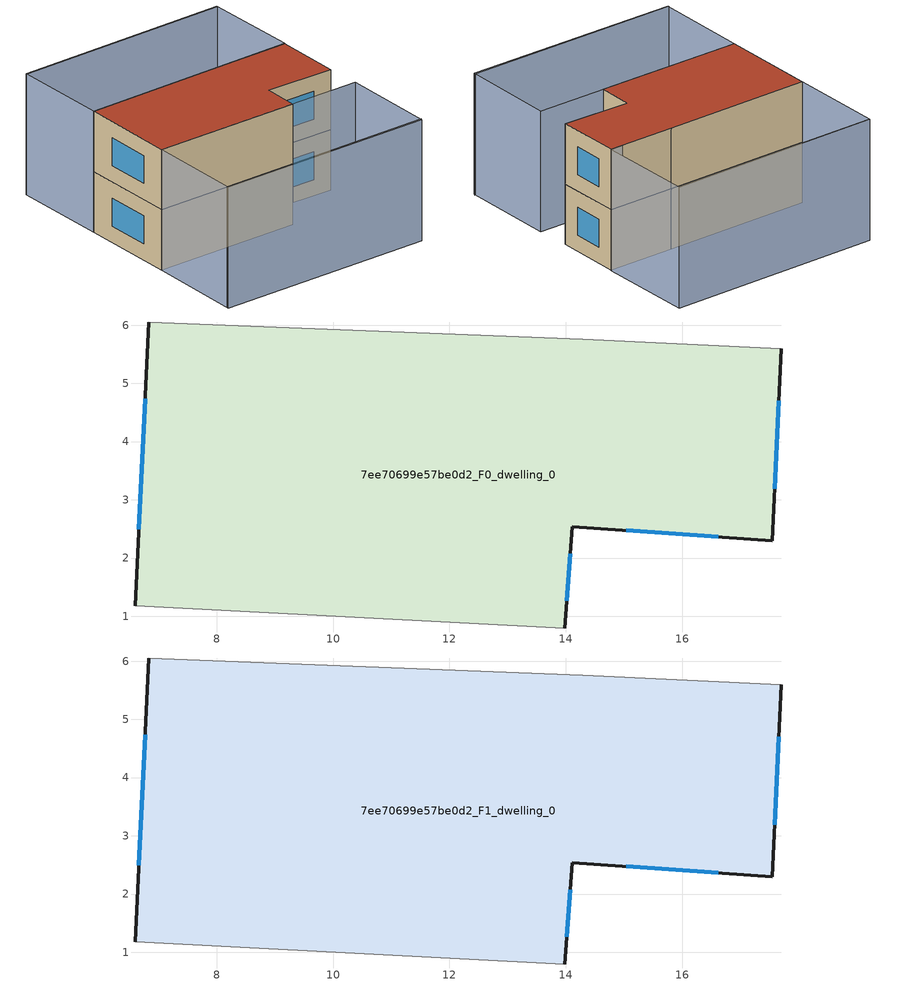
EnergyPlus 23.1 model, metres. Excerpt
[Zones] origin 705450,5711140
7ee70699e57be0d2_F0_dwelling_0
 floor ground (EU_floor_Construction): 17.7,5.59 17.54,2.3 14.11,2.54 13.98,0.8 6.6,1.18 6.83,6.05 14.29,5.75 z0
 wall outside (EU_wall_Construction): 6.83,6.05 6.6,1.18 / 13.98,0.8 14.11,2.54 17.54,2.3 17.7,5.59 z0:3
 wall adiabatic (EU_wall_Construction): 6.6,1.18 13.98,0.8 / 17.7,5.59 14.29,5.75 6.83,6.05 z0:3
 window (EU_Window_Construction): 6.77,4.74 6.66,2.49 / 17.58,3.19 17.66,4.7 / 15.03,2.48 16.62,2.36 / 14.02,1.27 14.07,2.07 z0.81:2.19
7ee70699e57be0d2_F1_dwelling_0
 floor to 7ee70699e57be0d2_F0_dwelling_0 (EU_floor_Construction): 17.7,5.59 17.54,2.3 14.11,2.54 13.98,0.8 6.6,1.18 6.83,6.05 14.29,5.75 z3
 wall outside (EU_wall_Construction): 6.83,6.05 6.6,1.18 / 13.98,0.8 14.11,2.54 17.54,2.3 17.7,5.59 z3:6
 wall adiabatic (EU_wall_Construction): 6.6,1.18 13.98,0.8 / 17.7,5.59 14.29,5.75 6.83,6.05 z3:6
 window (EU_Window_Construction): 6.77,4.74 6.66,2.49 / 17.58,3.19 17.66,4.7 / 15.03,2.48 16.62,2.36 / 14.02,1.27 14.07,2.07 z3.81:5.19
 roof outside (EU_roof_Construction): 17.54,2.3 17.7,5.59 14.29,5.75 6.83,6.05 6.6,1.18 13.98,0.8 14.11,2.54 z6
shading: 6.33,-3.56 17.32,-4.09 / 17.89,10.37 7.13,10.83 / 6.58,1.18 17.54,0.61 / 17.54,0.61 17.3,-4.17 / 17.3,-4.17 6.34,-3.61 / 6.34,-3.61 6.58,1.18 / 17.71,5.62 6.84,6.05 / 6.84,6.05 7.03,10.88 / 7.03,10.88 17.91,10.44 / 17.91,10.44 17.71,5.62 z0:6
[Building]
EU S2 Campaign: North Axis=0; Terrain=City; Solar Distribution=FullExterior
[Site:Location]
London: Latitude=51.5; Longitude=-0.5; Time Zone=0; Elevation=25
[SizingPeriod:WeatherFileDays]
AnnualSizingPeriod: Begin Month=1; Begin Day of Month=1; End Month=12; End Day of Month=31; Day of Week for Start Day=Monday; Use Weather File Daylight Saving Period=No; Use Weather File Rain and Snow Indicators=No
[MATERIAL]
EU_InternalMass_Material: Roughness=MediumRough; Thickness=0.1; Conductivity=1; Density=1800; Specific Heat=900; Thermal Absorptance=0.9; Solar Absorptance=0.7; Visible Absorptance=0.7
[MATERIAL:NOMASS] Roughness=MediumRough; Thermal Absorptance=0.9; Solar Absorptance=0.7; Visible Absorptance=0.7
Name | Thermal Resistance
EU_wall_NoMass | 0.555556
EU_roof_NoMass | 0.510204
EU_floor_NoMass | 1.68919
[WINDOWMATERIAL:SIMPLEGLAZINGSYSTEM]
EU_Window_SimpleGlazing: UFactor=3.96; Solar Heat Gain Coefficient=0.85; Visible Transmittance=0.85
[CONSTRUCTION]
EU_wall_Construction: EU_wall_NoMass
EU_roof_Construction: EU_roof_NoMass
EU_floor_Construction: EU_floor_NoMass
EU_Window_Construction: EU_Window_SimpleGlazing
EU_InternalMass_Construction: EU_InternalMass_Material
[ZONE] Type=1; Multiplier=1; Ceiling Height=autocalculate; Volume=143.298; Floor Area=autocalculate; Part of Total Floor Area=Yes
7ee70699e57be0d2_F0_dwelling_0; 7ee70699e57be0d2_F1_dwelling_0
[INTERNALMASS] Construction=EU_InternalMass_Construction; Surface Area=47.766
Name | Zone or ZoneList
7ee70699e57be0d2_F0_dwelling_0_EU_InternalMass | 7ee70699e57be0d2_F0_dwelling_0
7ee70699e57be0d2_F1_dwelling_0_EU_InternalMass | 7ee70699e57be0d2_F1_dwelling_0
[OTHEREQUIPMENT] Fuel Type=Electricity; Design Level Calculation Method=Watts/Area; Power per Zone Floor Area=1; Fraction Latent=0; Fraction Radiant=0; Fraction Lost=0; Carbon Dioxide Generation Rate=0; EndUse Subcategory=EU_Step8_InternalGains
Name | Zone or ZoneList or Space or SpaceList | Schedule
EU_Step8_InternalGain_7ee70699e57be0d2_F0_dwelling_0_f000 | 7ee70699e57be0d2_F0_dwelling_0 | EU_Step8_GainSchedule_7ee70699e57be0d2_F0_dwelling_0_f000
EU_Step8_InternalGain_7ee70699e57be0d2_F1_dwelling_0_f000 | 7ee70699e57be0d2_F1_dwelling_0 | EU_Step8_GainSchedule_7ee70699e57be0d2_F1_dwelling_0_f000
[ZONEVENTILATION:DESIGNFLOWRATE] Schedule=EU_AlwaysOn; Design Flow Rate Calculation Method=AirChanges/Hour; Air Changes per Hour=0.48; Ventilation Type=Natural; Fan Pressure Rise=0; Fan Total Efficiency=1; Constant Term Coefficient=1; Temperature Term Coefficient=0; Velocity Term Coefficient=0; Velocity Squared Term Coefficient=0; Minimum Indoor Temperature=-100; Maximum Indoor Temperature=100; Delta Temperature=-100; Minimum Outdoor Temperature=-100; Maximum Outdoor Temperature=100; Maximum Wind Speed=40
Name | Zone or ZoneList or Space or SpaceList
EU_ConstantAir_7ee70699e57be0d2_F0_dwelling_0 | 7ee70699e57be0d2_F0_dwelling_0
EU_ConstantAir_7ee70699e57be0d2_F1_dwelling_0 | 7ee70699e57be0d2_F1_dwelling_0
[HVACTEMPLATE:THERMOSTAT] Constant Heating Setpoint=20; Constant Cooling Setpoint=50
EU_HeatOnly_7ee70699e57be0d2_F0_dwelling_0; EU_HeatOnly_7ee70699e57be0d2_F1_dwelling_0
[HVACTEMPLATE:ZONE:IDEALLOADSAIRSYSTEM] System Availability Schedule=EU_AlwaysOn; Maximum Heating Supply Air Temperature=50; Minimum Cooling Supply Air Temperature=13; Maximum Heating Supply Air Humidity Ratio=0.0156; Minimum Cooling Supply Air Humidity Ratio=0.0077; Heating Limit=NoLimit; Cooling Limit=NoLimit; Heating Availability Schedule=EU_AlwaysOn; Cooling Availability Schedule=EU_CoolingOff; Dehumidification Control Type=ConstantSensibleHeatRatio; Cooling Sensible Heat Ratio=0.7; Dehumidification Setpoint=60; Humidification Control Type=None; Humidification Setpoint=30; Outdoor Air Method=None; Outdoor Air Flow Rate per Person=0.00944; Outdoor Air Flow Rate per Zone Floor Area=0; Outdoor Air Flow Rate per Zone=0; Demand Controlled Ventilation Type=None; Outdoor Air Economizer Type=NoEconomizer; Heat Recovery Type=None; Sensible Heat Recovery Effectiveness=0.7; Latent Heat Recovery Effectiveness=0.65
Name | Template Thermostat
7ee70699e57be0d2_F0_dwelling_0 | EU_HeatOnly_7ee70699e57be0d2_F0_dwelling_0
7ee70699e57be0d2_F1_dwelling_0 | EU_HeatOnly_7ee70699e57be0d2_F1_dwelling_0
[SIZING:ZONE] Zone Cooling Design Supply Air Temperature Input Method=SupplyAirTemperature; Zone Cooling Design Supply Air Temperature=13; Zone Heating Design Supply Air Temperature Input Method=SupplyAirTemperature; Zone Heating Design Supply Air Temperature=50; Zone Cooling Design Supply Air Humidity Ratio=0.008; Zone Heating Design Supply Air Humidity Ratio=0.008; Cooling Design Air Flow Method=DesignDay; Cooling Design Air Flow Rate=0; Cooling Minimum Air Flow per Zone Floor Area=0.000762; Cooling Minimum Air Flow=0; Cooling Minimum Air Flow Fraction=0.2; Heating Design Air Flow Method=DesignDay; Heating Design Air Flow Rate=0; Heating Maximum Air Flow per Zone Floor Area=0.002032; Heating Maximum Air Flow=0.141576; Heating Maximum Air Flow Fraction=0.3; Account for Dedicated Outdoor Air System=No; Dedicated Outdoor Air System Control Strategy=NeutralSupplyAir; Dedicated Outdoor Air Low Setpoint Temperature for Design=autosize; Dedicated Outdoor Air High Setpoint Temperature for Design=autosize; Zone Load Sizing Method=Sensible Load Only No Latent Load; Zone Latent Cooling Design Supply Air Humidity Ratio Input Method=HumidityRatioDifference; Zone Cooling Design Supply Air Humidity Ratio Difference=0.005; Zone Latent Heating Design Supply Air Humidity Ratio Input Method=HumidityRatioDifference; Zone Humidification Design Supply Air Humidity Ratio Difference=0.005
7ee70699e57be0d2_F0_dwelling_0; 7ee70699e57be0d2_F1_dwelling_0
[SCHEDULE:CONSTANT]
Name | Hourly Value
EU_AlwaysOn | 1
EU_CoolingOff | 0
[SCHEDULE:FILE] Column Number=1; Rows to Skip at Top=0; Number of Hours of Data=8760; Column Separator=Comma; Interpolate to Timestep=No; Minutes per Item=60; Adjust Schedule for Daylight Savings=Yes
Name | File
EU_Step8_GainSchedule_7ee70699e57be0d2_F0_dwelling_0_f000 | ../../schedules/7ee70699e57be0d2/7ee70699e57be0d2_F0_dwelling_0_f000_gain.csv
EU_Step8_GainSchedule_7ee70699e57be0d2_F1_dwelling_0_f000 | ../../schedules/7ee70699e57be0d2/7ee70699e57be0d2_F1_dwelling_0_f000_gain.csv
